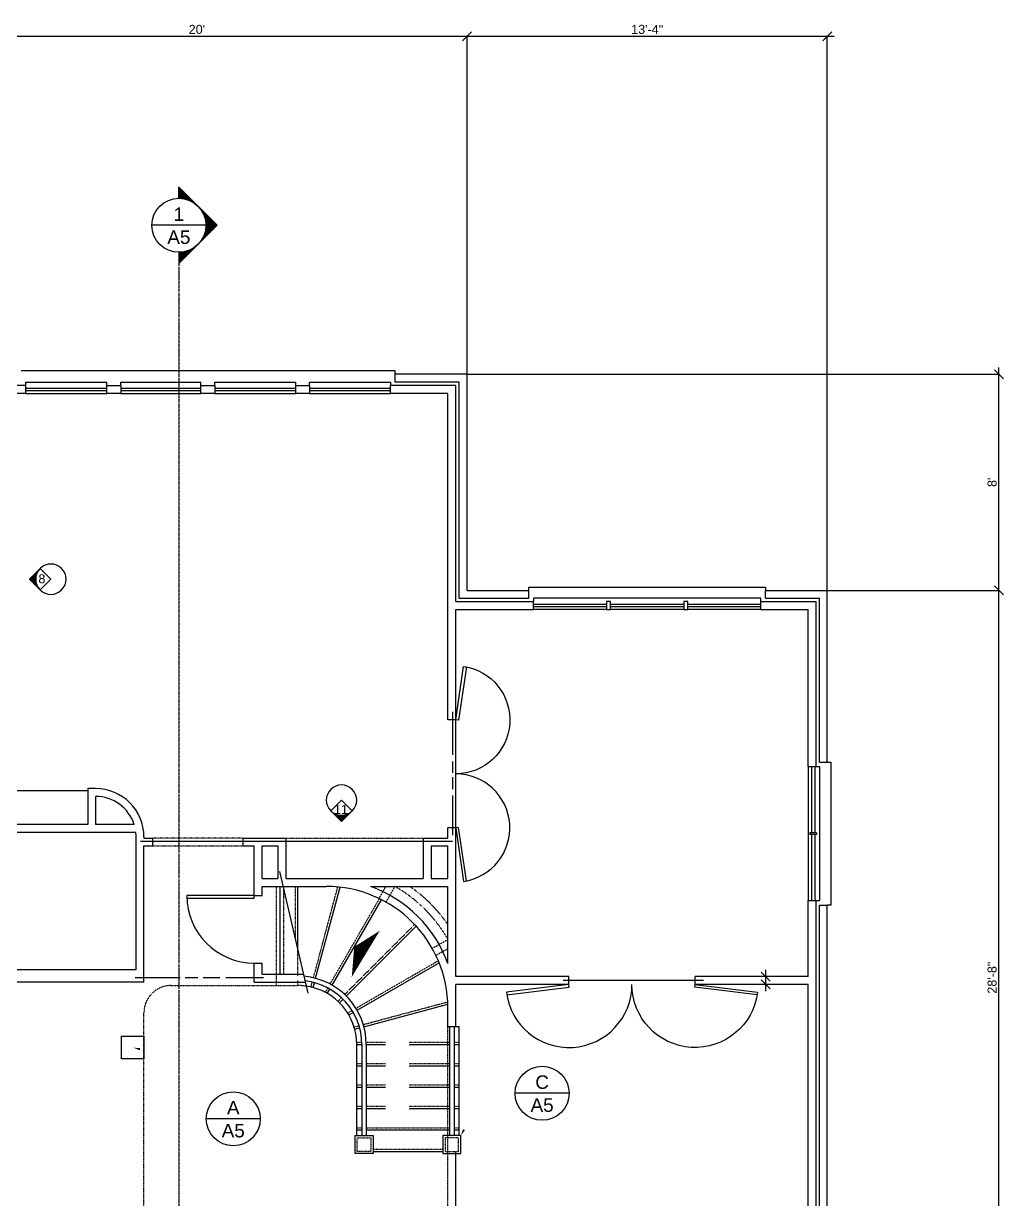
# Model space of a CAD drawing. Header units: inches. Extents: x 13 to 1535, y 73 to 1048.
# Drawn here: x 1100 to 1535, y 506 to 1028 of the extents above; entities that cross this region are included whole.
import ezdxf
from ezdxf.enums import TextEntityAlignment as Align

# ---------------------------------------------------------------- set-up
doc = ezdxf.new("R2010")
doc.units = ezdxf.units.IN
doc.header["$MEASUREMENT"] = 0
for name, pattern in [('BEAM', [1.2, 0.6, -0.1, 0.15, -0.1, 0.15, -0.1]), ('CABLIN', [0.35, 0.25, -0.1]), ('HDR', [0.36, 0.1, -0.075, 0.11, -0.075]), ('THREEDOT', [1.75, 1, -0.15, 0.05, -0.15, 0.05, -0.15, 0.05, -0.15]), ('TINYDASH', [0.06, 0.03, -0.03])]:
    doc.linetypes.add(name, pattern=pattern)
for name, color, linetype in [('AR BRICK WALL', 2, 'Continuous'), ('AR D CABINET', 3, 'CABLIN'), ('AR DOOR', 2, 'Continuous'), ('AR GLAZING', 2, 'Continuous'), ('AR HEADER', 3, 'HDR'), ('AR S CABINET', 6, 'Continuous'), ('AR STAIR', 3, 'Continuous'), ('AR WALL', 7, 'Continuous'), ('BEAM', 7, 'BEAM'), ('BRIEF NOTE', 4, 'Continuous'), ('DIMENSIONS', 240, 'Continuous'), ('GENERAL NOTE', 4, 'Continuous'), ('MEDIUM', 6, 'Continuous'), ('TITLES', 7, 'Continuous')]:
    doc.layers.add(name, color=color, linetype=linetype)
doc.styles.add('DIMTXT', font='ARIAL.TTF', dxfattribs={"height": 4})
doc.styles.add('NOTES', font='ARIAL.TTF', dxfattribs={"height": 4})
doc.styles.add('RMNAMES', font='ARIAL.TTF', dxfattribs={"height": 9})
doc.dimstyles.new('Arch', dxfattribs={"dimtxt": 0.1875, "dimasz": 4, "dimexe": 0.179993, "dimexo": 0.0625, "dimgap": 1, "dimtad": 1, "dimtoh": 1, "dimdec": 4, "dimzin": 0, "dimdsep": 46, "dimlunit": 4, "dimtxsty": 'DIMTXT', "dimblk1": 'OBLIQUE', "dimblk2": 'OBLIQUE', "dimsah": 1, "dimcen": 0.089996, "dimdle": 3, "dimadec": 0, "dimazin": 0, "dimtfac": 1, "dimtdec": 4, "dimtofl": 0, "dimtmove": 0, "dimatfit": 3, "dimldrblk": 'OBLIQUE', "dimfxl": 1, "dimfrac": 2, "dimtolj": 1, "dimtzin": 0, "dimarcsym": 0})

# ---------------------------------------------------------------- blocks, each defined once
blk = doc.blocks.new('DETCO 4')
at = {"layer": 'TITLES'}
blk.add_line((12, 0), (-12, 0), dxfattribs=at)
at = {"layer": 'TITLES', "color": 6, "style": 'RMNAMES'}
for tag, p in [('LTR', (0, 1.95)), ('SHT', (0, -8.25))]:
    blk.add_attdef(tag, text='', height=6, dxfattribs=at).set_placement(p, align=Align.CENTER)
blk = doc.blocks.new('WIND0W 02')
for p, q in [((-1, 5), (1, 5)), ((-1, 0), (-1, 5)), ((1, 0), (1, 5)), ((-0.013, 3.75), (0.013, 3.75)), ((-0.013, 3.75), (-0.013, 0.75)), ((0.013, 3.75), (0.013, 0.75)), ((-1, 3), (-0.013, 3)), ((0.013, 3), (1, 3)), ((-1, 1.5), (-0.013, 1.5)), ((0.013, 1.5), (1, 1.5)), ((-0.013, 0.75), (0.013, 0.75)), ((-1, 0), (1, 0))]:
    blk.add_line(p, q)
blk = doc.blocks.new('*X14')
at = {"color": 0}
for p, q in [((774.66, 757.5), (775.5, 757.5)), ((774.91, 757.75), (775.25, 757.75)), ((770.41, 753.25), (770.41, 753.25)), ((770.66, 753.5), (770.68, 753.5)), ((770.91, 753.75), (770.99, 753.75)), ((771.16, 754), (771.35, 754)), ((771.41, 754.25), (771.75, 754.25)), ((771.66, 754.5), (772.24, 754.5)), ((771.91, 754.75), (772.86, 754.75)), ((772.16, 755), (773.78, 755)), ((772.41, 755.25), (777.75, 755.25)), ((772.66, 755.5), (777.5, 755.5)), ((772.91, 755.75), (777.25, 755.75)), ((773.16, 756), (777, 756)), ((773.41, 756.25), (776.75, 756.25)), ((773.66, 756.5), (776.5, 756.5)), ((773.91, 756.75), (776.25, 756.75)), ((774.16, 757), (776, 757)), ((774.41, 757.25), (775.75, 757.25)), ((776.38, 755), (778, 755)), ((777.3, 754.75), (778.25, 754.75)), ((777.92, 754.5), (778.5, 754.5)), ((778.41, 754.25), (778.75, 754.25)), ((778.81, 754), (779, 754)), ((779.16, 753.75), (779.25, 753.75)), ((779.47, 753.5), (779.5, 753.5)), ((779.75, 753.25), (779.75, 753.25))]:
    blk.add_line(p, q, dxfattribs=at)
blk = doc.blocks.new('_OBLIQUE')
at = {"color": 0, "linetype": 'ByBlock'}
blk.add_line((-0.5, -0.5), (0.5, 0.5), dxfattribs=at)
blk = doc.blocks.new('*D109')
at = {"layer": 'Defpoints', "color": 0}
for p in [(1456.61, 776.61), (1532.87, 776.61), (1456.61, 432.61)]:
    blk.add_point(p, dxfattribs=at)
at = {"layer": 'DIMENSIONS', "color": 0, "lineweight": -2}
for p, q in [((1532.87, 429.61), (1532.87, 779.61)), ((1456.68, 776.61), (1533.05, 776.61)), ((1456.68, 432.61), (1533.05, 432.61))]:
    blk.add_line(p, q, dxfattribs=at)
at = {"layer": 'DIMENSIONS', "color": 0, "lineweight": -2, "xscale": 4, "yscale": 4, "zscale": 4}
for p, rotation in [((1532.87, 776.61), 90), ((1532.87, 432.61), 270)]:
    blk.add_blockref('_OBLIQUE', p, dxfattribs=dict(at, rotation=rotation))
at = {"layer": 'DIMENSIONS', "color": 0, "insert": (1529.82, 604.61), "char_height": 4, "attachment_point": 5, "rotation": 90, "style": 'DIMTXT'}
blk.add_mtext('\\A1;28\'-8"', dxfattribs=at)
blk = doc.blocks.new('*D110')
at = {"layer": 'Defpoints', "color": 0}
for p in [(1296.61, 872.61), (1532.87, 872.61), (1456.61, 776.61)]:
    blk.add_point(p, dxfattribs=at)
at = {"layer": 'DIMENSIONS', "color": 0, "lineweight": -2}
for p, q in [((1296.68, 872.61), (1533.05, 872.61)), ((1532.87, 773.61), (1532.87, 875.61)), ((1456.68, 776.61), (1533.05, 776.61))]:
    blk.add_line(p, q, dxfattribs=at)
at = {"layer": 'DIMENSIONS', "color": 0, "lineweight": -2, "xscale": 4, "yscale": 4, "zscale": 4}
for p, rotation in [((1532.87, 872.61), 90), ((1532.87, 776.61), 270)]:
    blk.add_blockref('_OBLIQUE', p, dxfattribs=dict(at, rotation=rotation))
at = {"layer": 'DIMENSIONS', "color": 0, "insert": (1529.82, 824.61), "char_height": 4, "attachment_point": 5, "rotation": 90, "style": 'DIMTXT'}
blk.add_mtext("\\A1;8'", dxfattribs=at)
blk = doc.blocks.new('*D112')
at = {"layer": 'Defpoints', "color": 0}
for p in [(1296.61, 1022.7), (1056.61, 872.61), (1296.61, 872.61)]:
    blk.add_point(p, dxfattribs=at)
at = {"layer": 'DIMENSIONS', "color": 0, "lineweight": -2}
for p, q in [((1053.61, 1022.7), (1299.61, 1022.7)), ((1056.61, 872.67), (1056.61, 1022.88)), ((1296.61, 872.67), (1296.61, 1022.88))]:
    blk.add_line(p, q, dxfattribs=at)
at = {"layer": 'DIMENSIONS', "color": 0, "lineweight": -2, "xscale": 4, "yscale": 4, "zscale": 4, "rotation": 180}
blk.add_blockref('_OBLIQUE', (1056.61, 1022.7), dxfattribs=at)
at = {"layer": 'DIMENSIONS', "color": 0, "lineweight": -2, "xscale": 4, "yscale": 4, "zscale": 4}
blk.add_blockref('_OBLIQUE', (1296.61, 1022.7), dxfattribs=at)
at = {"layer": 'DIMENSIONS', "color": 0, "insert": (1176.61, 1025.74), "char_height": 4, "attachment_point": 5, "style": 'DIMTXT'}
blk.add_mtext("\\A1;20'", dxfattribs=at)
blk = doc.blocks.new('*D113')
at = {"layer": 'Defpoints', "color": 0}
for p in [(1456.61, 1022.7), (1296.61, 872.61), (1456.61, 776.61)]:
    blk.add_point(p, dxfattribs=at)
at = {"layer": 'DIMENSIONS', "color": 0, "lineweight": -2}
for p, q in [((1293.61, 1022.7), (1459.61, 1022.7)), ((1296.61, 872.67), (1296.61, 1022.88)), ((1456.61, 776.67), (1456.61, 1022.88))]:
    blk.add_line(p, q, dxfattribs=at)
at = {"layer": 'DIMENSIONS', "color": 0, "lineweight": -2, "xscale": 4, "yscale": 4, "zscale": 4, "rotation": 180}
blk.add_blockref('_OBLIQUE', (1296.61, 1022.7), dxfattribs=at)
at = {"layer": 'DIMENSIONS', "color": 0, "lineweight": -2, "xscale": 4, "yscale": 4, "zscale": 4}
blk.add_blockref('_OBLIQUE', (1456.61, 1022.7), dxfattribs=at)
at = {"layer": 'DIMENSIONS', "color": 0, "insert": (1376.61, 1025.75), "char_height": 4, "attachment_point": 5, "style": 'DIMTXT'}
blk.add_mtext('\\A1;13\'-4"', dxfattribs=at)
blk = doc.blocks.new('*D114')
at = {"layer": 'Defpoints', "color": 0}
for p in [(1429.28, 605.11), (1434.27, 605.11), (1434.27, 601.61)]:
    blk.add_point(p, dxfattribs=at)
at = {"layer": 'DIMENSIONS', "color": 0, "lineweight": -2}
for p, q in [((1429.28, 598.61), (1429.28, 608.11)), ((1434.21, 605.11), (1429.1, 605.11)), ((1434.21, 601.61), (1429.1, 601.61))]:
    blk.add_line(p, q, dxfattribs=at)
at = {"layer": 'DIMENSIONS', "color": 0, "lineweight": -2, "xscale": 4, "yscale": 4, "zscale": 4}
for p, rotation in [((1429.28, 605.11), 90), ((1429.28, 601.61), 270)]:
    blk.add_blockref('_OBLIQUE', p, dxfattribs=dict(at, rotation=rotation))
blk = doc.blocks.new('DETCO 3')
at = {"layer": 'GENERAL NOTE', "color": 7}
blk.add_circle((-12, 0), 12, dxfattribs=at)
blk = doc.blocks.new('*X18')
at = {"color": 0}
for p, q in [((220.77, 78.4), (223.84, 78.4)), ((220.97, 78.6), (223.84, 78.6)), ((221.17, 78.8), (223.84, 78.8)), ((221.37, 79), (223.84, 79)), ((221.57, 79.2), (223.84, 79.2)), ((221.77, 79.4), (223.84, 79.4)), ((221.97, 79.6), (223.84, 79.6)), ((222.17, 79.8), (223.84, 79.8)), ((222.37, 80), (223.84, 80)), ((222.57, 80.2), (223.84, 80.2)), ((222.77, 80.4), (223.84, 80.4)), ((222.97, 80.6), (223.84, 80.6)), ((223.17, 80.8), (223.84, 80.8)), ((223.37, 81), (223.84, 81)), ((223.57, 81.2), (223.84, 81.2)), ((223.77, 81.4), (223.84, 81.4)), ((215.57, 73.2), (215.58, 73.2)), ((215.77, 73.4), (215.79, 73.4)), ((215.97, 73.6), (216.02, 73.6)), ((216.17, 73.8), (216.26, 73.8)), ((216.37, 74), (216.51, 74)), ((216.57, 74.2), (216.78, 74.2)), ((216.77, 74.4), (217.06, 74.4)), ((216.97, 74.6), (217.36, 74.6)), ((217.17, 74.8), (217.69, 74.8)), ((217.37, 75), (218.04, 75)), ((217.57, 75.2), (218.41, 75.2)), ((217.77, 75.4), (218.83, 75.4)), ((217.97, 75.6), (219.29, 75.6)), ((218.17, 75.8), (219.81, 75.8)), ((218.37, 76), (220.42, 76)), ((218.57, 76.2), (221.18, 76.2)), ((218.77, 76.4), (222.3, 76.4)), ((218.97, 76.6), (223.84, 76.6)), ((219.17, 76.8), (223.84, 76.8)), ((219.37, 77), (223.84, 77)), ((219.57, 77.2), (223.84, 77.2)), ((219.77, 77.4), (223.84, 77.4)), ((219.97, 77.6), (223.84, 77.6)), ((220.17, 77.8), (223.84, 77.8)), ((220.37, 78), (223.84, 78)), ((220.57, 78.2), (223.84, 78.2)), ((210.37, 68), (212.36, 68)), ((210.57, 68.2), (212.43, 68.2)), ((210.77, 68.4), (212.49, 68.4)), ((210.97, 68.6), (212.57, 68.6)), ((211.17, 68.8), (212.64, 68.8)), ((211.37, 69), (212.72, 69)), ((211.57, 69.2), (212.8, 69.2)), ((211.77, 69.4), (212.89, 69.4)), ((211.97, 69.6), (212.98, 69.6)), ((212.17, 69.8), (213.08, 69.8)), ((212.37, 70), (213.18, 70)), ((212.57, 70.2), (213.28, 70.2)), ((212.77, 70.4), (213.39, 70.4)), ((212.97, 70.6), (213.51, 70.6)), ((213.17, 70.8), (213.63, 70.8)), ((213.37, 71), (213.76, 71)), ((213.57, 71.2), (213.89, 71.2)), ((213.77, 71.4), (214.03, 71.4)), ((213.97, 71.6), (214.17, 71.6)), ((214.17, 71.8), (214.32, 71.8)), ((214.37, 72), (214.48, 72)), ((214.57, 72.2), (214.64, 72.2)), ((214.77, 72.4), (214.81, 72.4)), ((214.97, 72.6), (214.99, 72.6)), ((215.17, 72.8), (215.18, 72.8)), ((206.97, 64.6), (211.84, 64.6)), ((206.97, 64.4), (211.84, 64.4)), ((207.17, 64.8), (211.85, 64.8)), ((207.17, 64.2), (211.85, 64.2)), ((207.37, 65), (211.85, 65)), ((207.37, 64), (211.85, 64)), ((207.57, 65.2), (211.86, 65.2)), ((207.57, 63.8), (211.86, 63.8)), ((207.77, 65.4), (211.88, 65.4)), ((207.77, 63.6), (211.88, 63.6)), ((207.97, 65.6), (211.89, 65.6)), ((207.97, 63.4), (211.89, 63.4)), ((208.17, 65.8), (211.91, 65.8)), ((208.17, 63.2), (211.91, 63.2)), ((208.37, 66), (211.94, 66)), ((208.37, 63), (211.94, 63)), ((208.57, 66.2), (211.96, 66.2)), ((208.57, 62.8), (211.96, 62.8)), ((208.77, 66.4), (211.99, 66.4)), ((208.97, 66.6), (212.03, 66.6)), ((209.17, 66.8), (212.07, 66.8)), ((209.37, 67), (212.11, 67)), ((209.57, 67.2), (212.15, 67.2)), ((209.77, 67.4), (212.2, 67.4)), ((209.97, 67.6), (212.25, 67.6)), ((210.17, 67.8), (212.31, 67.8)), ((208.77, 62.6), (211.99, 62.6)), ((208.97, 62.4), (212.03, 62.4)), ((209.17, 62.2), (212.07, 62.2)), ((209.37, 62), (212.11, 62)), ((209.57, 61.8), (212.15, 61.8)), ((209.77, 61.6), (212.2, 61.6)), ((209.97, 61.4), (212.25, 61.4)), ((210.17, 61.2), (212.31, 61.2)), ((210.37, 61), (212.36, 61)), ((210.57, 60.8), (212.43, 60.8)), ((210.77, 60.6), (212.49, 60.6)), ((210.97, 60.4), (212.56, 60.4)), ((211.17, 60.2), (212.64, 60.2)), ((211.37, 60), (212.72, 60)), ((211.57, 59.8), (212.8, 59.8)), ((211.77, 59.6), (212.89, 59.6)), ((211.97, 59.4), (212.98, 59.4)), ((212.17, 59.2), (213.08, 59.2)), ((212.37, 59), (213.18, 59)), ((212.57, 58.8), (213.28, 58.8)), ((212.77, 58.6), (213.39, 58.6)), ((212.97, 58.4), (213.51, 58.4)), ((213.17, 58.2), (213.63, 58.2)), ((213.37, 58), (213.76, 58)), ((213.57, 57.8), (213.89, 57.8)), ((213.77, 57.6), (214.02, 57.6)), ((213.97, 57.4), (214.17, 57.4)), ((214.17, 57.2), (214.32, 57.2)), ((214.37, 57), (214.47, 57)), ((214.57, 56.8), (214.64, 56.8)), ((214.77, 56.6), (214.81, 56.6)), ((214.97, 56.4), (214.99, 56.4)), ((215.17, 56.2), (215.18, 56.2)), ((215.57, 55.8), (215.58, 55.8)), ((215.77, 55.6), (215.79, 55.6)), ((215.97, 55.4), (216.02, 55.4)), ((216.17, 55.2), (216.26, 55.2)), ((216.37, 55), (216.51, 55)), ((216.57, 54.8), (216.78, 54.8)), ((216.77, 54.6), (217.06, 54.6)), ((216.97, 54.4), (217.36, 54.4)), ((217.17, 54.2), (217.68, 54.2)), ((217.37, 54), (218.03, 54)), ((217.57, 53.8), (218.41, 53.8)), ((217.77, 53.6), (218.82, 53.6)), ((217.97, 53.4), (219.28, 53.4)), ((218.17, 53.2), (219.8, 53.2)), ((218.37, 53), (220.41, 53)), ((218.57, 52.8), (221.17, 52.8)), ((218.77, 52.6), (222.29, 52.6)), ((218.97, 52.4), (223.84, 52.4)), ((219.17, 52.2), (223.84, 52.2)), ((219.37, 52), (223.84, 52)), ((219.57, 51.8), (223.84, 51.8)), ((219.77, 51.6), (223.84, 51.6)), ((219.97, 51.4), (223.84, 51.4)), ((220.17, 51.2), (223.84, 51.2)), ((220.37, 51), (223.84, 51)), ((220.57, 50.8), (223.84, 50.8)), ((220.77, 50.6), (223.84, 50.6)), ((220.97, 50.4), (223.84, 50.4)), ((221.17, 50.2), (223.84, 50.2)), ((221.37, 50), (223.84, 50)), ((221.57, 49.8), (223.84, 49.8)), ((221.77, 49.6), (223.84, 49.6)), ((221.97, 49.4), (223.84, 49.4)), ((222.17, 49.2), (223.84, 49.2)), ((222.37, 49), (223.84, 49)), ((222.57, 48.8), (223.84, 48.8)), ((222.77, 48.6), (223.84, 48.6)), ((222.97, 48.4), (223.84, 48.4)), ((223.17, 48.2), (223.84, 48.2)), ((223.37, 48), (223.84, 48)), ((223.57, 47.8), (223.84, 47.8)), ((223.77, 47.6), (223.84, 47.6))]:
    blk.add_line(p, q, dxfattribs=at)
blk = doc.blocks.new('DETCO 2')
at = {"layer": 'GENERAL NOTE', "color": 7}
for p, q in [((-12, 16.97), (-28.97, 0)), ((-12, 16.97), (4.97, 0)), ((-24, 0), (-28.97, 0)), ((0, 0), (4.97, 0))]:
    blk.add_line(p, q, dxfattribs=at)
blk.add_circle((-12, 0), 12, dxfattribs=at)
at = {"layer": 'GENERAL NOTE', "color": 3, "rotation": 270}
blk.add_blockref('*X18', (-76.5, 223.84), dxfattribs=at)

msp = doc.modelspace()

# ---------------------------------------------------------------- linework, layer by layer
at = {"layer": 'AR BRICK WALL'}
for p, q in [((1296.61381, 872.60809), (1264.61381, 872.60809)), ((1264.61381, 869.10809), (1264.61381, 872.60809)), ((1296.61381, 776.60809), (1296.61381, 872.60809)), ((1293.11381, 869.10809), (1264.61381, 869.10809)), ((1293.11381, 773.10809), (1293.11381, 869.10809)), ((1293.11381, 773.10809), (1324.11381, 773.10809)), ((1296.61381, 776.60809), (1324.11381, 776.60809)), ((1324.11381, 773.10809), (1324.11381, 776.60809)), ((1429.11381, 773.10809), (1429.11381, 776.60809)), ((1429.11381, 776.60809), (1456.61381, 776.60809)), ((1429.11381, 773.10809), (1453.11381, 773.10809)), ((1453.11381, 700.36113), (1453.11381, 773.10809)), ((1456.61381, 700.36113), (1456.61381, 776.60809)), ((1453.11381, 700.36113), (1456.61381, 700.36113)), ((1453.11381, 636.86113), (1456.61381, 636.86113)), ((1453.11381, 436.10809), (1453.11381, 636.86113)), ((1456.61381, 432.60809), (1456.61381, 636.86113))]:
    msp.add_line(p, q, dxfattribs=at)
at = {"layer": 'AR D CABINET', "linetype": 'HDR'}
msp.add_line((1215.01564, 645.10809), (1215.01564, 606.10809), dxfattribs=at)
at = {"layer": 'AR DOOR'}
for points in [[(1295.10675, 742.87485), (1296.34344, 742.69292), (1292.8505, 718.94846), (1291.61381, 719.13039), (1295.10675, 742.87485, -0.929513374), (1291.61381, 695.13039, -0.929513374)], [(1295.10675, 647.38593), (1296.34344, 647.56786), (1292.8505, 671.31232), (1291.61381, 671.13039), (1295.10675, 647.38593, 0.929513374), (1291.61381, 695.13039, 0.929513374)], [(1172.11381, 641.10809), (1172.11381, 639.85809), (1202.11381, 639.85809), (1202.11381, 641.10809), (1172.11381, 641.10809, 0.414213562), (1202.11381, 611.10809, 0.414213562)], [(1314.075, 598.1756), (1314.22824, 596.93503), (1342.01705, 600.36751), (1341.86381, 601.60809), (1314.075, 598.1756, 0.940364493), (1369.86381, 601.60809, 0.940364493)], [(1425.65262, 598.1756), (1425.49938, 596.93503), (1397.71057, 600.36751), (1397.86381, 601.60809), (1425.65262, 598.1756, -0.940364493), (1369.86381, 601.60809, -0.940364493)]]:
    msp.add_lwpolyline(points, format="xyb", dxfattribs=at)
at = {"layer": 'AR GLAZING'}
for p, q in [((1264.61381, 874.10809), (1098.61381, 874.10809)), ((1264.61381, 872.60809), (1264.61381, 874.10809)), ((1100.61381, 867.60809), (1100.61381, 869.10809)), ((1100.61381, 869.10809), (1136.61381, 869.10809)), ((1136.61381, 867.60809), (1136.61381, 869.10809)), ((1142.86381, 867.60809), (1142.86381, 869.10809)), ((1142.86381, 869.10809), (1178.36381, 869.10809)), ((1178.36381, 867.60809), (1178.36381, 869.10809)), ((1184.61381, 867.60809), (1184.61381, 869.10809)), ((1184.61381, 869.10809), (1220.61381, 869.10809)), ((1220.61381, 867.60809), (1220.61381, 869.10809)), ((1226.61381, 867.60809), (1226.61381, 869.10809)), ((1226.61381, 869.10809), (1262.61381, 869.10809)), ((1262.61381, 869.10809), (1262.61381, 867.60809)), ((1100.61381, 866.35809), (1136.61381, 866.35809)), ((1100.61381, 865.35809), (1136.61381, 865.35809)), ((1100.61381, 864.10809), (1136.61381, 864.10809)), ((1142.86381, 866.35809), (1178.36381, 866.35809)), ((1142.86381, 865.35809), (1178.36381, 865.35809)), ((1142.86381, 864.10809), (1178.36381, 864.10809)), ((1184.61381, 866.35809), (1220.61381, 866.35809)), ((1184.61381, 865.35809), (1220.61381, 865.35809)), ((1184.61381, 864.10809), (1220.61381, 864.10809)), ((1226.61381, 866.35809), (1262.61381, 866.35809)), ((1226.61381, 865.35809), (1262.61381, 865.35809)), ((1226.61381, 864.10809), (1262.61381, 864.10809)), ((1324.11381, 778.10809), (1429.11381, 778.10809)), ((1324.11381, 776.60809), (1324.11381, 778.10809)), ((1326.11381, 773.10809), (1326.11381, 771.60809)), ((1427.11381, 773.10809), (1326.11381, 773.10809)), ((1427.11381, 771.60809), (1427.11381, 773.10809)), ((1429.11381, 778.10809), (1429.11381, 776.60809)), ((1358.61381, 770.35809), (1326.11381, 770.35809)), ((1358.61381, 769.35809), (1326.11381, 769.35809)), ((1358.61381, 768.10809), (1326.11381, 768.10809)), ((1392.86381, 770.35809), (1360.36381, 770.35809)), ((1392.86381, 769.35809), (1360.36381, 769.35809)), ((1392.86381, 768.10809), (1360.36381, 768.10809)), ((1427.11381, 770.35809), (1394.61381, 770.35809)), ((1427.11381, 769.35809), (1394.61381, 769.35809)), ((1427.11381, 768.10809), (1394.61381, 768.10809)), ((1456.61381, 700.36113), (1458.11381, 700.36113)), ((1458.11381, 700.36113), (1458.11381, 636.86113)), ((1458.11381, 636.86113), (1456.61381, 636.86113))]:
    msp.add_line(p, q, dxfattribs=at)
at = {"layer": 'AR HEADER'}
for p, q in [((1197.11381, 666.60809), (1157.11381, 666.60809)), ((1205.61381, 666.60809), (1288.11381, 666.60809)), ((1157.11381, 663.10809), (1197.11381, 663.10809)), ((1165.11381, 601.10809), (1194.98881, 601.10809)), ((1153.11381, 433.10809), (1153.11381, 589.10809)), ((1288.11381, 447.10809), (1288.11381, 582.98309))]:
    msp.add_line(p, q, dxfattribs=at)
msp.add_arc((1165.11381, 589.10809), 12, 90, 180, dxfattribs=at)
at = {"layer": 'AR S CABINET'}
for p, q in [((1128.11381, 687.60809), (1065.61381, 687.60809)), ((1213.51564, 645.10809), (1213.51564, 606.10809))]:
    msp.add_line(p, q, dxfattribs=at)
at = {"layer": 'AR STAIR'}
for p, q in [((1225.97792, 597.75726), (1213.41051, 651.80188)), ((1221.48881, 617.06213), (1221.48881, 645.10809)), ((1229.35043, 604.32308), (1240.18695, 644.76549)), ((1236.67631, 601.28861), (1258.5892, 639.24285)), ((1242.96717, 596.46145), (1274.00745, 627.50173)), ((1247.79433, 590.17059), (1284.23333, 611.20866)), ((1228.25045, 600.2179), (1228.8328, 602.39123)), ((1234.55131, 597.608), (1235.67631, 599.55656)), ((1239.96197, 593.45625), (1241.55296, 595.04724)), ((1250.8288, 582.84471), (1288.08641, 592.82786)), ((1244.11372, 588.04559), (1246.06228, 589.17059)), ((1246.72362, 581.74473), (1248.89695, 582.32708)), ((1288.86381, 582.98309), (1288.86381, 534.48309)), ((1290.86381, 582.98309), (1290.86381, 534.48309)), ((1291.61381, 582.98309), (1293.11381, 582.98309)), ((1293.11381, 534.48309), (1293.11381, 582.98309)), ((1247.61381, 534.48309), (1247.61381, 574.98309)), ((1247.61381, 574.98309), (1249.86381, 574.98309)), ((1249.86381, 574.98309), (1249.86381, 534.48309)), ((1251.86381, 574.98309), (1251.86381, 534.48309)), ((1251.86381, 574.98309), (1260.4627, 574.98309)), ((1270.95182, 574.98309), (1288.86381, 574.98309)), ((1290.86381, 574.98309), (1293.11381, 574.98309)), ((1247.61381, 565.48309), (1249.86381, 565.48309)), ((1251.86381, 565.48309), (1260.4627, 565.48309)), ((1270.95182, 565.48309), (1288.86381, 565.48309)), ((1290.86381, 565.48309), (1293.11381, 565.48309)), ((1247.61381, 555.98309), (1249.86381, 555.98309)), ((1251.86381, 555.98309), (1260.4627, 555.98309)), ((1270.95182, 555.98309), (1288.86381, 555.98309)), ((1290.86381, 555.98309), (1293.11381, 555.98309)), ((1247.61381, 546.48309), (1249.86381, 546.48309)), ((1251.86381, 546.48309), (1260.4627, 546.48309)), ((1270.95182, 546.48309), (1288.86381, 546.48309)), ((1290.86381, 546.48309), (1293.11381, 546.48309)), ((1247.61381, 536.98309), (1249.86381, 536.98309)), ((1251.86381, 536.98309), (1288.86381, 536.98309)), ((1290.86381, 536.98309), (1293.11381, 536.98309)), ((1254.86381, 527.48309), (1285.86381, 527.48309))]:
    msp.add_line(p, q, dxfattribs=at)
at = {"layer": 'AR STAIR', "linetype": 'TINYDASH'}
for p, q in [((1211.98881, 601.10809), (1211.98881, 645.10809)), ((1220.48881, 621.36251), (1220.48881, 645.10809)), ((1228.38025, 604.566), (1239.22102, 645.02431)), ((1235.80205, 601.77435), (1257.72317, 639.74285)), ((1242.24843, 597.15692), (1273.30034, 628.20884)), ((1221.48881, 605.35809), (1221.48881, 617.06213)), ((1247.28007, 591.02838), (1283.73333, 612.07468)), ((1194.98881, 601.10809), (1221.48881, 601.10809)), ((1221.48881, 601.10809), (1221.48881, 603.35809)), ((1227.28453, 600.47672), (1227.86231, 602.63302)), ((1233.68528, 598.108), (1234.80147, 600.04129)), ((1239.25486, 594.16336), (1240.83339, 595.74188)), ((1250.55408, 583.80638), (1287.82759, 593.79379)), ((1243.61372, 588.91161), (1245.54701, 590.0278)), ((1246.4648, 582.71066), (1248.62111, 583.28844)), ((1247.61381, 575.98309), (1249.84618, 575.98309)), ((1251.84734, 575.98309), (1260.4627, 575.98309)), ((1270.95182, 575.98309), (1288.86381, 575.98309)), ((1290.86381, 575.98309), (1293.11381, 575.98309)), ((1247.61381, 566.48309), (1249.86381, 566.48309)), ((1251.86381, 566.48309), (1260.4627, 566.48309)), ((1270.95182, 566.48309), (1288.86381, 566.48309)), ((1290.86381, 566.48309), (1293.11381, 566.48309)), ((1247.61381, 556.98309), (1249.86381, 556.98309)), ((1251.86381, 556.98309), (1260.4627, 556.98309)), ((1270.95182, 556.98309), (1288.86381, 556.98309)), ((1290.86381, 556.98309), (1293.11381, 556.98309)), ((1247.61381, 547.48309), (1249.86381, 547.48309)), ((1251.86381, 547.48309), (1260.4627, 547.48309)), ((1270.95182, 547.48309), (1288.86381, 547.48309)), ((1290.86381, 547.48309), (1293.11381, 547.48309)), ((1247.61381, 537.98309), (1249.86381, 537.98309)), ((1251.86381, 537.98309), (1288.86381, 537.98309)), ((1290.86381, 537.98309), (1293.11381, 537.98309)), ((1254.86381, 528.48309), (1285.86381, 528.48309))]:
    msp.add_line(p, q, dxfattribs=at)
at = {"layer": 'AR STAIR'}
for points in [[(1254.86381, 526.48309), (1246.86381, 526.48309), (1246.86381, 534.48309), (1254.86381, 534.48309)], [(1285.86381, 526.48309), (1293.86381, 526.48309), (1293.86381, 534.48309), (1285.86381, 534.48309)]]:
    msp.add_lwpolyline(points, close=True, dxfattribs=at)
at = {"layer": 'AR STAIR', "linetype": 'TINYDASH'}
for points in [[(1253.86381, 527.48309), (1247.86381, 527.48309), (1247.86381, 533.48309), (1253.86381, 533.48309)], [(1286.86381, 527.48309), (1292.86381, 527.48309), (1292.86381, 533.48309), (1286.86381, 533.48309)]]:
    msp.add_lwpolyline(points, close=True, dxfattribs=at)
msp.add_arc((1221.48881, 574.98309), 26.125, 81.6948587, 90, dxfattribs=at)
at = {"layer": 'AR STAIR'}
for radius, end in [(30.375, 84.804381), (28.375, 83.4645502), (26.125, 81.6948587)]:
    msp.add_arc((1221.48881, 574.98309), radius, 0, end, dxfattribs=at)
at = {"layer": 'AR WALL'}
for p, q in [((1100.61381, 867.60809), (1052.61381, 867.60809)), ((1100.61381, 864.10809), (1100.61381, 867.60809)), ((1136.61381, 864.10809), (1136.61381, 867.60809)), ((1136.61381, 867.60809), (1142.86381, 867.60809)), ((1142.86381, 867.60809), (1142.86381, 864.10809)), ((1178.36381, 864.10809), (1178.36381, 867.60809)), ((1178.36381, 867.60809), (1184.61381, 867.60809)), ((1184.61381, 867.60809), (1184.61381, 864.10809)), ((1220.61381, 864.10809), (1220.61381, 867.60809)), ((1220.61381, 867.60809), (1226.61381, 867.60809)), ((1226.61381, 867.60809), (1226.61381, 864.10809)), ((1291.61381, 867.60809), (1262.61381, 867.60809)), ((1262.61381, 864.10809), (1262.61381, 867.60809)), ((1291.61381, 771.60809), (1291.61381, 867.60809)), ((1100.61381, 864.10809), (1052.61381, 864.10809)), ((1142.86381, 864.10809), (1136.61381, 864.10809)), ((1184.61381, 864.10809), (1178.36381, 864.10809)), ((1226.61381, 864.10809), (1220.61381, 864.10809)), ((1288.11381, 864.10809), (1262.61381, 864.10809)), ((1288.11381, 719.13039), (1288.11381, 864.10809)), ((1291.61381, 771.60809), (1326.11381, 771.60809)), ((1291.61381, 719.13039), (1291.61381, 768.10809)), ((1291.61381, 768.10809), (1326.11381, 768.10809)), ((1326.11381, 768.10809), (1326.11381, 771.60809)), ((1358.61381, 771.60809), (1358.61381, 768.10809)), ((1360.36381, 771.60809), (1358.61381, 771.60809)), ((1358.61381, 768.10809), (1360.36381, 768.10809)), ((1360.36381, 768.10809), (1360.36381, 771.60809)), ((1392.86381, 771.60809), (1392.86381, 768.10809)), ((1394.61381, 771.60809), (1392.86381, 771.60809)), ((1392.86381, 768.10809), (1394.61381, 768.10809)), ((1394.61381, 768.10809), (1394.61381, 771.60809)), ((1427.11381, 768.10809), (1427.11381, 771.60809)), ((1427.11381, 771.60809), (1451.61381, 771.60809)), ((1427.11381, 768.10809), (1448.11381, 768.10809)), ((1448.11381, 698.36113), (1448.11381, 768.10809)), ((1451.61381, 698.36113), (1451.61381, 771.60809)), ((1291.61381, 719.13039), (1288.11381, 719.13039)), ((1448.11381, 698.36113), (1451.61381, 698.36113)), ((1131.61381, 688.60809), (1128.11381, 688.60809)), ((1128.11381, 688.60809), (1128.11381, 672.60809)), ((1131.61381, 685.10809), (1131.61381, 672.60809)), ((1128.11381, 672.60809), (1065.61381, 672.60809)), ((1149.50235, 669.10809), (1065.61381, 669.10809)), ((1148.75294, 672.60809), (1131.61381, 672.60809)), ((1291.61381, 671.13039), (1288.11381, 671.13039)), ((1288.11381, 666.60809), (1288.11381, 671.13039)), ((1291.61381, 605.10809), (1291.61381, 671.13039)), ((1149.61381, 608.10809), (1149.61381, 667.10809)), ((1153.11381, 667.10809), (1153.11381, 666.60809)), ((1153.11381, 666.60809), (1157.11381, 666.60809)), ((1157.11381, 663.10809), (1157.11381, 666.60809)), ((1197.11381, 666.60809), (1216.11381, 666.60809)), ((1197.11381, 663.10809), (1197.11381, 666.60809)), ((1216.11381, 666.60809), (1216.11381, 648.60809)), ((1277.11381, 666.60809), (1277.11381, 648.60809)), ((1277.11381, 666.60809), (1288.11381, 666.60809)), ((1153.11381, 663.10809), (1157.11381, 663.10809)), ((1153.11381, 602.60809), (1153.11381, 663.10809)), ((1197.11381, 663.10809), (1202.11381, 663.10809)), ((1202.11381, 641.10809), (1202.11381, 663.10809)), ((1205.61381, 648.60809), (1205.61381, 663.10809)), ((1205.61381, 663.10809), (1212.61381, 663.10809)), ((1212.61381, 663.10809), (1212.61381, 648.60809)), ((1280.61381, 663.10809), (1288.11381, 663.10809)), ((1280.61381, 663.10809), (1280.61381, 648.60809)), ((1288.11381, 648.60809), (1288.11381, 663.10809)), ((1205.61381, 648.60809), (1212.61381, 648.60809)), ((1216.11381, 648.60809), (1277.11381, 648.60809)), ((1280.61381, 648.60809), (1288.11381, 648.60809)), ((1205.61381, 645.10809), (1234.11381, 645.10809)), ((1205.61381, 641.10809), (1205.61381, 645.10809)), ((1253.86855, 645.10809), (1288.11381, 645.10809)), ((1288.11381, 610.86283), (1288.11381, 645.10809)), ((1202.11381, 641.10809), (1205.61381, 641.10809)), ((1448.11381, 638.86113), (1451.61381, 638.86113)), ((1448.11381, 605.10809), (1448.11381, 638.86113)), ((1451.61381, 437.60809), (1451.61381, 638.86113)), ((1202.11381, 602.60809), (1202.11381, 611.10809)), ((1202.11381, 611.10809), (1205.61381, 611.10809)), ((1205.61381, 606.10809), (1205.61381, 611.10809)), ((1149.61381, 608.10809), (1065.61381, 608.10809)), ((1205.61381, 606.10809), (1224.03603, 606.10809)), ((1153.11381, 602.60809), (1058.11381, 602.60809)), ((1202.11381, 602.60809), (1224.84992, 602.60809)), ((1341.86381, 605.10809), (1291.61381, 605.10809)), ((1291.61381, 582.98309), (1291.61381, 601.60809)), ((1341.86381, 601.60809), (1291.61381, 601.60809)), ((1341.86381, 601.60809), (1341.86381, 605.10809)), ((1448.11381, 605.10809), (1397.86381, 605.10809)), ((1397.86381, 601.60809), (1397.86381, 605.10809)), ((1448.11381, 601.60809), (1397.86381, 601.60809)), ((1448.11381, 441.10809), (1448.11381, 601.60809)), ((1288.11381, 582.98309), (1288.11381, 591.10809)), ((1288.11381, 582.98309), (1291.61381, 582.98309))]:
    msp.add_line(p, q, dxfattribs=at)
at = {"layer": 'AR WALL', "color": 3, "linetype": 'TINYDASH'}
for p, q in [((1257.59779, 639.86003), (1260.55838, 645.10809)), ((1260.64618, 638.14034), (1264.5769, 645.10809)), ((1281.14606, 617.64046), (1288.11381, 621.57118)), ((1282.86576, 614.59207), (1288.11381, 617.55266))]:
    msp.add_line(p, q, dxfattribs=at)
at = {"layer": 'AR WALL'}
msp.add_lwpolyline([(1143.11381, 578.60809), (1153.11381, 578.60809), (1153.11381, 568.60809), (1143.11381, 568.60809)], close=True, dxfattribs=at)
for centre, radius, start, end in [((1131.61381, 667.10809), 21.5, 0, 90), ((1131.61381, 667.10809), 18, 17.7915906, 90), ((1131.61381, 667.10809), 18, 0, 6.3793702), ((1234.11381, 591.10809), 54, 0, 90), ((1234.11381, 591.10809), 57.5, 20.0939667, 69.9060333)]:
    msp.add_arc(centre, radius, start, end, dxfattribs=at)
at = {"layer": 'AR WALL', "color": 3, "linetype": 'TINYDASH'}
for radius, start, end in [(62, 29.4287072, 60.5712928), (65.5, 34.4695105, 55.5304895)]:
    msp.add_arc((1234.11381, 591.10809), radius, start, end, dxfattribs=at)
at = {"layer": 'BEAM'}
for p, q in [((1290.17077, 722.70876), (1290.17077, 703.58851)), ((1290.17077, 700.6835), (1290.17077, 695.60943)), ((1290.17077, 693.67276), (1290.17077, 688.13388)), ((1290.17077, 685.53874), (1290.17077, 667.84324)), ((1151.54878, 665.17061), (1290.30217, 665.17061)), ((1149.19998, 604.72891), (1169.14393, 604.72891)), ((1171.41598, 604.72891), (1177.06968, 604.72891)), ((1179.34173, 604.72891), (1186.73909, 604.72891)), ((1189.53952, 604.72891), (1206.32637, 604.72891)), ((1339.30215, 603.51893), (1401.66683, 603.51893))]:
    msp.add_line(p, q, dxfattribs=at)
at = {"layer": 'BRIEF NOTE'}
msp.add_lwpolyline([(1246.49627, 618.29729, 0, 24, 0), (1251.62697, 615.18668, 0, 0, -0.271197467), (1269.29443, 582.54629, 0, 0, 0), (1269.29443, 532.91838, 0, 0, 0)], format="xyseb", dxfattribs=at)
at = {"layer": 'GENERAL NOTE'}
for p, q in [((1107.00996, 786.34572), (1111.78293, 781.57275)), ((1107.00996, 776.79978), (1111.78293, 781.57275)), ((1236.07086, 678.69081), (1240.84383, 683.46378)), ((1245.6168, 678.69081), (1240.84383, 683.46378))]:
    msp.add_line(p, q, dxfattribs=at)
at = {"layer": 'GENERAL NOTE', "color": 7, "linetype": 'THREEDOT'}
msp.add_lwpolyline([(1168.6115, 921.7834), (1168.6115, 266.91153)], dxfattribs=at)
at = {"layer": 'GENERAL NOTE'}
for points in [[(1107.00996, 786.34572), (1102.23699, 781.57275)], [(1102.23699, 781.57275), (1107.00996, 776.79978)], [(1236.07086, 678.69081), (1240.84383, 673.91784)], [(1240.84383, 673.91784), (1245.6168, 678.69081)]]:
    msp.add_lwpolyline(points, dxfattribs=at)
for points in [[(1148.4457, 573.51469, 0, 0.99, 0), (1151.36355, 572.81747, 0, 0, -0.143166065), (1187.01558, 552.45401, 0, 0, 0.826822425)], [(1293.86381, 534.48309, 0, 0.99, 0), (1295.24825, 537.14453, 0, 0, -0.241279475), (1317.95047, 553.27052, 0, 0, 0.315947146)]]:
    msp.add_lwpolyline(points, format="xyseb", dxfattribs=at)
for centre, start, end in [((1111.78293, 781.57275), 135, 225), ((1111.78293, 781.57275), 45, 135), ((1111.78293, 781.57275), 315, 45), ((1111.78293, 781.57275), 225, 315), ((1240.84383, 683.46378), 45, 135), ((1240.84383, 683.46378), 135, 225), ((1240.84383, 683.46378), 315, 45), ((1240.84383, 683.46378), 225, 315)]:
    msp.add_arc(centre, 6.75, start, end, dxfattribs=at)
at = {"layer": 'MEDIUM'}
for p, q in [((1291.61381, 671.13039), (1291.61381, 719.13039)), ((1291.61381, 447.10809), (1291.61381, 527.48309))]:
    msp.add_line(p, q, dxfattribs=at)

# ---------------------------------------------------------------- block references
for p, values in [((1168.6115, 938.75397), {'SHT': 'A5', 'LTR': '1'}), ((1329.95026, 553.27052), {'SHT': 'A5', 'LTR': 'C'}), ((1192.76753, 541.92249), {'SHT': 'A5', 'LTR': 'A'})]:
    msp.add_blockref('DETCO 4', p).add_auto_attribs(values)
at = {"layer": 'AR GLAZING', "xscale": 29.75, "zscale": 29.75, "rotation": 270}
msp.add_blockref('WIND0W 02', (1448.11381, 668.61113), dxfattribs=at)
at = {"layer": 'GENERAL NOTE'}
for name, p, rotation in [('DETCO 2', (1168.6115, 926.75397), 270), ('*X14', (1860.15948, 6.49343), 90), ('*X14', (2015.92315, 1431.84034), 180)]:
    msp.add_blockref(name, p, dxfattribs=dict(at, rotation=rotation))
for p in [(1341.95047, 553.27052), (1204.76773, 541.92249)]:
    msp.add_blockref('DETCO 3', p, dxfattribs=at)

# ---------------------------------------------------------------- texts
at = {"layer": 'GENERAL NOTE', "style": 'NOTES'}
for s, p in [('8', (1107.78646, 781.7722)), ('11', (1240.60061, 679.36741))]:
    msp.add_text(s, height=4, dxfattribs=at).set_placement(p, align=Align.MIDDLE)

# ---------------------------------------------------------------- dimensions: what is measured, and where the dimension line sits
at = {"layer": 'DIMENSIONS'}
for base, p1, p2, picture, middle in [((1296.61381, 1022.70143), (1056.61381, 872.60809), (1296.61381, 872.60809), '*D112', (1176.61381, 1025.74372)), ((1456.61381, 1022.70143), (1296.61381, 872.60809), (1456.61381, 776.60809), '*D113', (1376.61381, 1025.74509))]:
    dim = msp.add_linear_dim(base=base, p1=p1, p2=p2, dimstyle='Arch', dxfattribs=at)
    dim.commit()
    dim.dimension.update_dxf_attribs({"geometry": picture, "text_midpoint": middle})
for base, p1, p2, picture, middle in [((1532.86727, 872.60809), (1456.61381, 776.60809), (1296.61381, 872.60809), '*D110', (1529.82498, 824.60809)), ((1532.86727, 776.60809), (1456.61381, 432.60809), (1456.61381, 776.60809), '*D109', (1529.82498, 604.60809))]:
    dim = msp.add_linear_dim(base=base, p1=p1, p2=p2, angle=90, dimstyle='Arch', dxfattribs=at)
    dim.commit()
    dim.dimension.update_dxf_attribs({"geometry": picture, "text_midpoint": middle})
dim = msp.add_linear_dim(base=(1429.27564, 605.10809), p1=(1434.27494, 601.60809), p2=(1434.27494, 605.10809), angle=90, text=' ', dimstyle='Arch', dxfattribs=at)
dim.commit()
dim.dimension.update_dxf_attribs({"geometry": '*D114', "text_midpoint": (1429.27564, 603.35809)})

doc.saveas('drawing.dxf')
